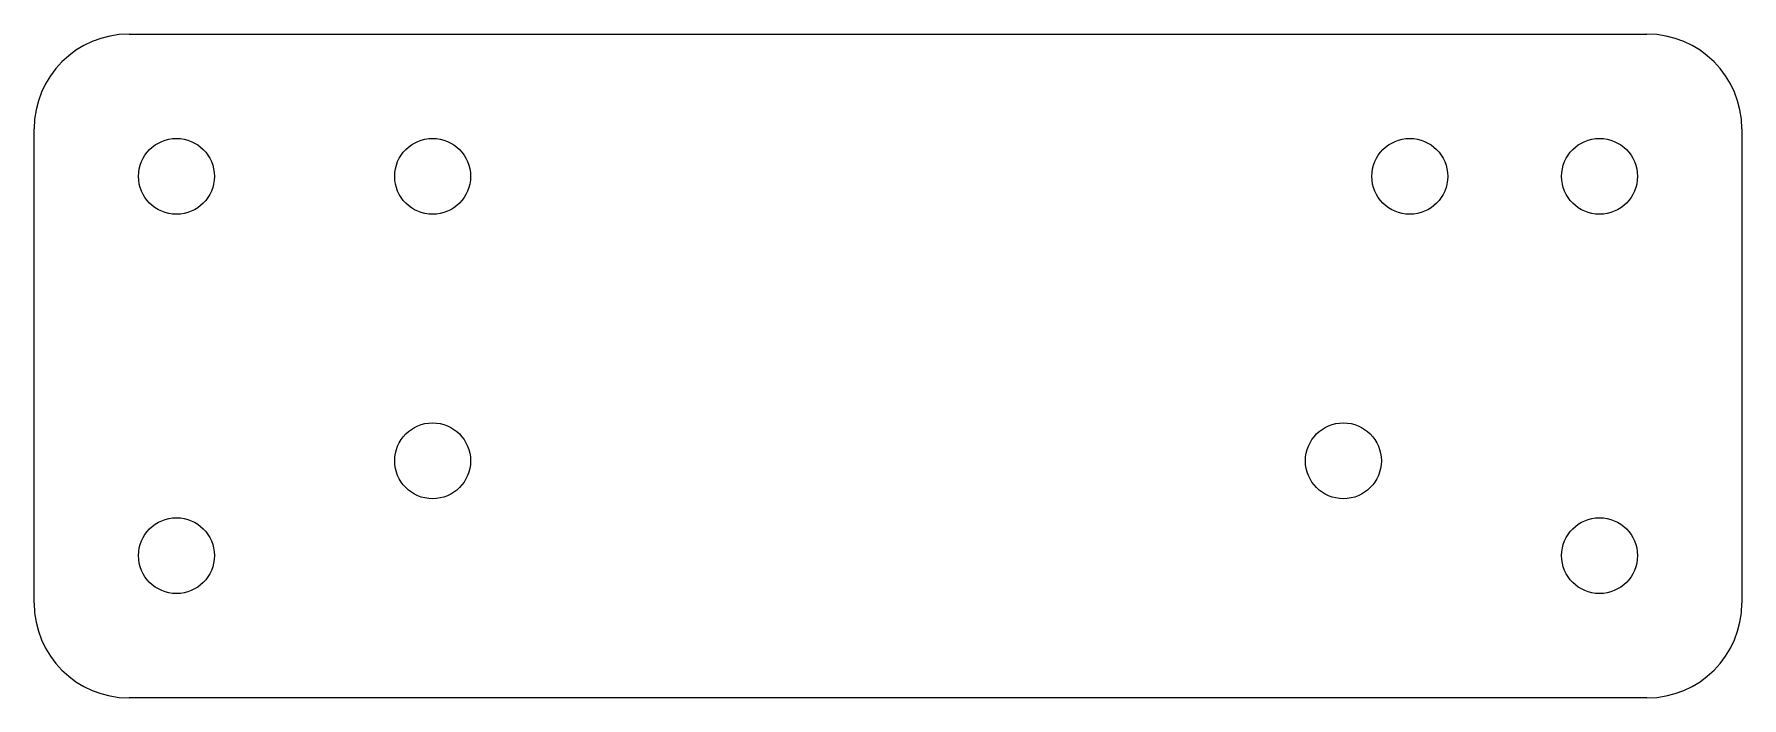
# Model space of a CAD drawing. Extents: x -30 to 150, y -10 to 60.
import ezdxf

# ---------------------------------------------------------------- set-up
doc = ezdxf.new("R2010")
doc.units = 0
doc.layers.add('b_BLDC_holder_part7_opora_x2_V2_001_', color=7, linetype='CONTINUOUS')

msp = doc.modelspace()

# ---------------------------------------------------------------- linework, layer by layer
at = {"layer": 'b_BLDC_holder_part7_opora_x2_V2_001_'}
for p, q in [((-20, 60), (140, 60)), ((-20, 60), (-20, 60, 10)), ((-20, 60, 10), (140, 60, 10)), ((-20, 60), (140, 60)), ((-20, 60), (-20, 60, 10)), ((-20, 60, 10), (140, 60, 10)), ((140, 60), (140, 60, 10)), ((140, 60), (140, 60, 10)), ((-30, 0), (-30, 50)), ((-30, 50), (-30, 50, 10)), ((-30, 0, 10), (-30, 50, 10)), ((-30, 0), (-30, 50)), ((-30, 50), (-30, 50, 10)), ((-30, 0, 10), (-30, 50, 10)), ((150, 50), (150, 0)), ((150, 50), (150, 50, 10)), ((150, 50, 10), (150, 0, 10)), ((150, 50), (150, 0)), ((150, 50), (150, 50, 10)), ((150, 50, 10), (150, 0, 10)), ((-11, 45), (-11, 45, 10)), ((-11, 45), (-11, 45, 10)), ((16, 45), (16, 45, 10)), ((16, 45), (16, 45, 10)), ((119, 45), (119, 45, 10)), ((119, 45), (119, 45, 10)), ((139, 45), (139, 45, 10)), ((139, 45), (139, 45, 10)), ((16, 15), (16, 15, 10)), ((16, 15), (16, 15, 10)), ((112, 15), (112, 15, 10)), ((112, 15), (112, 15, 10)), ((-11, 5), (-11, 5, 10)), ((-11, 5), (-11, 5, 10)), ((139, 5), (139, 5, 10)), ((139, 5), (139, 5, 10)), ((-30, 0), (-30, 0, 10)), ((-30, 0), (-30, 0, 10)), ((150, 0), (150, 0, 10)), ((150, 0), (150, 0, 10)), ((140, -10), (-20, -10)), ((140, -10, 10), (-20, -10, 10)), ((-20, -10), (-20, -10, 10)), ((140, -10), (-20, -10)), ((-20, -10), (-20, -10, 10)), ((140, -10, 10), (-20, -10, 10)), ((140, -10), (140, -10, 10)), ((140, -10), (140, -10, 10))]:
    msp.add_line(p, q, dxfattribs=at)
for centre in [(-15, 45), (-15, 45), (-15, 45), (-15, 45), (12, 45), (12, 45), (12, 45), (12, 45), (115, 45), (115, 45), (115, 45), (115, 45), (135, 45), (135, 45), (135, 45), (135, 45), (12, 15), (12, 15), (12, 15), (12, 15), (108, 15), (108, 15), (108, 15), (108, 15), (-15, 5), (-15, 5), (-15, 5), (-15, 5), (135, 5), (135, 5), (135, 5), (135, 5)]:
    msp.add_circle(centre, 4, dxfattribs=at)
for centre, start, end in [((-20, 50), 90, 180), ((-20, 50), 90, 180), ((-20, 50, 10), 90, 180), ((-20, 50, 10), 90, 180), ((140, 50), 0, 90), ((140, 50), 0, 90), ((140, 50, 10), 0, 90), ((140, 50, 10), 0, 90), ((140, 0), -90, 0), ((140, 0, 10), -90, 0), ((140, 0), -90, 0), ((140, 0, 10), -90, 0), ((-20, 0), 180, -90), ((-20, 0, 10), 180, -90), ((-20, 0), 180, -90), ((-20, 0, 10), 180, -90)]:
    msp.add_arc(centre, 10, start, end, dxfattribs=at)

doc.saveas('drawing.dxf')
